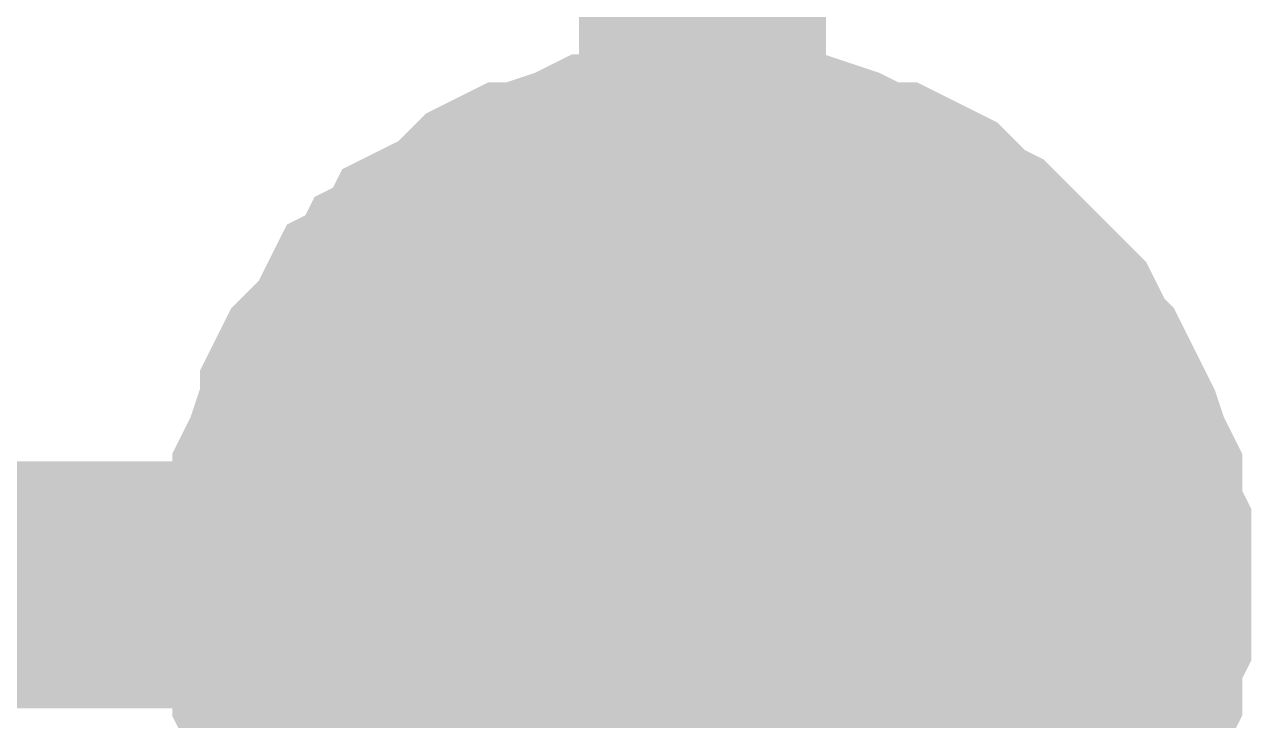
# Model space of a CAD drawing. Header units: inches. Extents: x 0 to 22.3, y 0 to 15.7.
# Drawn here: x 2.5677 to 2.6263, y 3.9937 to 4.0269 of the extents above; entities that cross this region are included whole.
import ezdxf

# ---------------------------------------------------------------- set-up
doc = ezdxf.new("R2010")
doc.units = ezdxf.units.IN
doc.header["$MEASUREMENT"] = 0
doc.layers.add('Sheet', color=255, linetype='Continuous')

msp = doc.modelspace()

# ---------------------------------------------------------------- linework, layer by layer
at = {"layer": 'Sheet'}
for points in [[(2.600075, 5.27002, 0.0118, 0.0118, 0), (2.600075, 4.000141, 0.0118, 0.0118, 0), (2.600075, 3.930304, 0.0118, 0.0118, 0)], [(2.580184, 4.000141, 0.0118, 0.0118, 0), (2.580184, 4.001025, 0.0118, 0.0118, 0), (2.580184, 4.002351, 0.0118, 0.0118, 0), (2.580626, 4.003235, 0.0118, 0.0118, 0), (2.580626, 4.004119, 0.0118, 0.0118, 0), (2.580626, 4.005003, 0.0118, 0.0118, 0), (2.581068, 4.005887, 0.0118, 0.0118, 0), (2.58151, 4.007213, 0.0118, 0.0118, 0), (2.581952, 4.008097, 0.0118, 0.0118, 0), (2.581952, 4.008981, 0.0118, 0.0118, 0), (2.582394, 4.009865, 0.0118, 0.0118, 0), (2.582836, 4.010307, 0.0118, 0.0118, 0), (2.58372, 4.011191, 0.0118, 0.0118, 0), (2.584162, 4.012075, 0.0118, 0.0118, 0), (2.584604, 4.012959, 0.0118, 0.0118, 0), (2.585488, 4.013401, 0.0118, 0.0118, 0), (2.58593, 4.014285, 0.0118, 0.0118, 0), (2.586814, 4.014727, 0.0118, 0.0118, 0), (2.587256, 4.015611, 0.0118, 0.0118, 0), (2.58814, 4.016053, 0.0118, 0.0118, 0), (2.589024, 4.016495, 0.0118, 0.0118, 0), (2.589908, 4.017379, 0.0118, 0.0118, 0), (2.59035, 4.017821, 0.0118, 0.0118, 0), (2.591235, 4.018263, 0.0118, 0.0118, 0), (2.592119, 4.018263, 0.0118, 0.0118, 0), (2.593003, 4.018705, 0.0118, 0.0118, 0), (2.594329, 4.019147, 0.0118, 0.0118, 0), (2.595213, 4.019589, 0.0118, 0.0118, 0), (2.596097, 4.019589, 0.0118, 0.0118, 0), (2.596981, 4.019589, 0.0118, 0.0118, 0), (2.597865, 4.020031, 0.0118, 0.0118, 0), (2.599191, 4.020031, 0.0118, 0.0118, 0), (2.600075, 4.020031, 0.0118, 0.0118, 0)], [(2.580184, 4.000141, 0.0118, 0.0118, 0), (2.580184, 4.001025, 0.0118, 0.0118, 0), (2.580184, 4.002351, 0.0118, 0.0118, 0), (2.580626, 4.003235, 0.0118, 0.0118, 0), (2.580626, 4.004119, 0.0118, 0.0118, 0), (2.580626, 4.005003, 0.0118, 0.0118, 0), (2.581068, 4.005887, 0.0118, 0.0118, 0), (2.58151, 4.007213, 0.0118, 0.0118, 0), (2.581952, 4.008097, 0.0118, 0.0118, 0), (2.581952, 4.008981, 0.0118, 0.0118, 0), (2.582394, 4.009865, 0.0118, 0.0118, 0), (2.582836, 4.010307, 0.0118, 0.0118, 0), (2.58372, 4.011191, 0.0118, 0.0118, 0), (2.584162, 4.012075, 0.0118, 0.0118, 0), (2.584604, 4.012959, 0.0118, 0.0118, 0), (2.585488, 4.013401, 0.0118, 0.0118, 0), (2.58593, 4.014285, 0.0118, 0.0118, 0), (2.586814, 4.014727, 0.0118, 0.0118, 0), (2.587256, 4.015611, 0.0118, 0.0118, 0), (2.58814, 4.016053, 0.0118, 0.0118, 0), (2.589024, 4.016495, 0.0118, 0.0118, 0), (2.589908, 4.017379, 0.0118, 0.0118, 0), (2.59035, 4.017821, 0.0118, 0.0118, 0), (2.591235, 4.018263, 0.0118, 0.0118, 0), (2.592119, 4.018263, 0.0118, 0.0118, 0), (2.593003, 4.018705, 0.0118, 0.0118, 0), (2.594329, 4.019147, 0.0118, 0.0118, 0), (2.595213, 4.019589, 0.0118, 0.0118, 0), (2.596097, 4.019589, 0.0118, 0.0118, 0), (2.596981, 4.019589, 0.0118, 0.0118, 0), (2.597865, 4.020031, 0.0118, 0.0118, 0), (2.599191, 4.020031, 0.0118, 0.0118, 0), (2.600075, 4.020031, 0.0118, 0.0118, 0)], [(2.580184, 4.000141, 0.0118, 0.0118, 0), (2.580184, 4.001025, 0.0118, 0.0118, 0), (2.580184, 4.002351, 0.0118, 0.0118, 0), (2.580626, 4.003235, 0.0118, 0.0118, 0), (2.580626, 4.004119, 0.0118, 0.0118, 0), (2.580626, 4.005003, 0.0118, 0.0118, 0), (2.581068, 4.005887, 0.0118, 0.0118, 0), (2.58151, 4.007213, 0.0118, 0.0118, 0), (2.581952, 4.008097, 0.0118, 0.0118, 0), (2.581952, 4.008981, 0.0118, 0.0118, 0), (2.582394, 4.009865, 0.0118, 0.0118, 0), (2.582836, 4.010307, 0.0118, 0.0118, 0), (2.58372, 4.011191, 0.0118, 0.0118, 0), (2.584162, 4.012075, 0.0118, 0.0118, 0), (2.584604, 4.012959, 0.0118, 0.0118, 0), (2.585488, 4.013401, 0.0118, 0.0118, 0), (2.58593, 4.014285, 0.0118, 0.0118, 0), (2.586814, 4.014727, 0.0118, 0.0118, 0), (2.587256, 4.015611, 0.0118, 0.0118, 0), (2.58814, 4.016053, 0.0118, 0.0118, 0), (2.589024, 4.016495, 0.0118, 0.0118, 0), (2.589908, 4.017379, 0.0118, 0.0118, 0), (2.59035, 4.017821, 0.0118, 0.0118, 0), (2.591235, 4.018263, 0.0118, 0.0118, 0), (2.592119, 4.018263, 0.0118, 0.0118, 0), (2.593003, 4.018705, 0.0118, 0.0118, 0), (2.594329, 4.019147, 0.0118, 0.0118, 0), (2.595213, 4.019589, 0.0118, 0.0118, 0), (2.596097, 4.019589, 0.0118, 0.0118, 0), (2.596981, 4.019589, 0.0118, 0.0118, 0), (2.597865, 4.020031, 0.0118, 0.0118, 0), (2.599191, 4.020031, 0.0118, 0.0118, 0), (2.600075, 4.020031, 0.0118, 0.0118, 0)], [(2.580184, 4.000141, 0.0118, 0.0118, 0), (2.580184, 4.001025, 0.0118, 0.0118, 0), (2.580184, 4.002351, 0.0118, 0.0118, 0), (2.580626, 4.003235, 0.0118, 0.0118, 0), (2.580626, 4.004119, 0.0118, 0.0118, 0), (2.580626, 4.005003, 0.0118, 0.0118, 0), (2.581068, 4.005887, 0.0118, 0.0118, 0), (2.58151, 4.007213, 0.0118, 0.0118, 0), (2.581952, 4.008097, 0.0118, 0.0118, 0), (2.581952, 4.008981, 0.0118, 0.0118, 0), (2.582394, 4.009865, 0.0118, 0.0118, 0), (2.582836, 4.010307, 0.0118, 0.0118, 0), (2.58372, 4.011191, 0.0118, 0.0118, 0), (2.584162, 4.012075, 0.0118, 0.0118, 0), (2.584604, 4.012959, 0.0118, 0.0118, 0), (2.585488, 4.013401, 0.0118, 0.0118, 0), (2.58593, 4.014285, 0.0118, 0.0118, 0), (2.586814, 4.014727, 0.0118, 0.0118, 0), (2.587256, 4.015611, 0.0118, 0.0118, 0), (2.58814, 4.016053, 0.0118, 0.0118, 0), (2.589024, 4.016495, 0.0118, 0.0118, 0), (2.589908, 4.017379, 0.0118, 0.0118, 0), (2.59035, 4.017821, 0.0118, 0.0118, 0), (2.591235, 4.018263, 0.0118, 0.0118, 0), (2.592119, 4.018263, 0.0118, 0.0118, 0), (2.593003, 4.018705, 0.0118, 0.0118, 0), (2.594329, 4.019147, 0.0118, 0.0118, 0), (2.595213, 4.019589, 0.0118, 0.0118, 0), (2.596097, 4.019589, 0.0118, 0.0118, 0), (2.596981, 4.019589, 0.0118, 0.0118, 0), (2.597865, 4.020031, 0.0118, 0.0118, 0), (2.599191, 4.020031, 0.0118, 0.0118, 0), (2.600075, 4.020031, 0.0118, 0.0118, 0)], [(2.600075, 4.020031, 0.0118, 0.0118, 0), (2.600075, 4.020031, 0.0118, 0.0118, 0)], [(2.600075, 4.020031, 0.0118, 0.0118, 0), (2.600959, 4.020031, 0.0118, 0.0118, 0), (2.602286, 4.020031, 0.0118, 0.0118, 0), (2.60317, 4.019589, 0.0118, 0.0118, 0), (2.604054, 4.019589, 0.0118, 0.0118, 0), (2.604938, 4.019589, 0.0118, 0.0118, 0), (2.606264, 4.019147, 0.0118, 0.0118, 0), (2.607148, 4.018705, 0.0118, 0.0118, 0), (2.608032, 4.018263, 0.0118, 0.0118, 0), (2.608916, 4.018263, 0.0118, 0.0118, 0), (2.6098, 4.017821, 0.0118, 0.0118, 0), (2.610684, 4.017379, 0.0118, 0.0118, 0), (2.611568, 4.016495, 0.0118, 0.0118, 0), (2.61201, 4.016053, 0.0118, 0.0118, 0), (2.612894, 4.015611, 0.0118, 0.0118, 0), (2.613779, 4.014727, 0.0118, 0.0118, 0), (2.614221, 4.014285, 0.0118, 0.0118, 0), (2.615105, 4.013401, 0.0118, 0.0118, 0), (2.615547, 4.012959, 0.0118, 0.0118, 0), (2.616431, 4.012075, 0.0118, 0.0118, 0), (2.616873, 4.011191, 0.0118, 0.0118, 0), (2.617315, 4.010307, 0.0118, 0.0118, 0), (2.617757, 4.009865, 0.0118, 0.0118, 0), (2.618199, 4.008981, 0.0118, 0.0118, 0), (2.618641, 4.008097, 0.0118, 0.0118, 0), (2.619083, 4.007213, 0.0118, 0.0118, 0), (2.619525, 4.005887, 0.0118, 0.0118, 0), (2.619967, 4.005003, 0.0118, 0.0118, 0), (2.619967, 4.004119, 0.0118, 0.0118, 0), (2.619967, 4.003235, 0.0118, 0.0118, 0), (2.620409, 4.002351, 0.0118, 0.0118, 0), (2.620409, 4.001025, 0.0118, 0.0118, 0), (2.620409, 4.000141, 0.0118, 0.0118, 0)], [(2.600075, 4.020031, 0.0118, 0.0118, 0), (2.600075, 4.020031, 0.0118, 0.0118, 0)], [(2.600075, 4.020031, 0.0118, 0.0118, 0), (2.600959, 4.020031, 0.0118, 0.0118, 0), (2.602286, 4.020031, 0.0118, 0.0118, 0), (2.60317, 4.019589, 0.0118, 0.0118, 0), (2.604054, 4.019589, 0.0118, 0.0118, 0), (2.604938, 4.019589, 0.0118, 0.0118, 0), (2.606264, 4.019147, 0.0118, 0.0118, 0), (2.607148, 4.018705, 0.0118, 0.0118, 0), (2.608032, 4.018263, 0.0118, 0.0118, 0), (2.608916, 4.018263, 0.0118, 0.0118, 0), (2.6098, 4.017821, 0.0118, 0.0118, 0), (2.610684, 4.017379, 0.0118, 0.0118, 0), (2.611568, 4.016495, 0.0118, 0.0118, 0), (2.61201, 4.016053, 0.0118, 0.0118, 0), (2.612894, 4.015611, 0.0118, 0.0118, 0), (2.613779, 4.014727, 0.0118, 0.0118, 0), (2.614221, 4.014285, 0.0118, 0.0118, 0), (2.615105, 4.013401, 0.0118, 0.0118, 0), (2.615547, 4.012959, 0.0118, 0.0118, 0), (2.616431, 4.012075, 0.0118, 0.0118, 0), (2.616873, 4.011191, 0.0118, 0.0118, 0), (2.617315, 4.010307, 0.0118, 0.0118, 0), (2.617757, 4.009865, 0.0118, 0.0118, 0), (2.618199, 4.008981, 0.0118, 0.0118, 0), (2.618641, 4.008097, 0.0118, 0.0118, 0), (2.619083, 4.007213, 0.0118, 0.0118, 0), (2.619525, 4.005887, 0.0118, 0.0118, 0), (2.619967, 4.005003, 0.0118, 0.0118, 0), (2.619967, 4.004119, 0.0118, 0.0118, 0), (2.619967, 4.003235, 0.0118, 0.0118, 0), (2.620409, 4.002351, 0.0118, 0.0118, 0), (2.620409, 4.001025, 0.0118, 0.0118, 0), (2.620409, 4.000141, 0.0118, 0.0118, 0)], [(2.600075, 4.020031, 0.0118, 0.0118, 0), (2.600075, 4.020031, 0.0118, 0.0118, 0)], [(2.600075, 4.020031, 0.0118, 0.0118, 0), (2.600959, 4.020031, 0.0118, 0.0118, 0), (2.602286, 4.020031, 0.0118, 0.0118, 0), (2.60317, 4.019589, 0.0118, 0.0118, 0), (2.604054, 4.019589, 0.0118, 0.0118, 0), (2.604938, 4.019589, 0.0118, 0.0118, 0), (2.606264, 4.019147, 0.0118, 0.0118, 0), (2.607148, 4.018705, 0.0118, 0.0118, 0), (2.608032, 4.018263, 0.0118, 0.0118, 0), (2.608916, 4.018263, 0.0118, 0.0118, 0), (2.6098, 4.017821, 0.0118, 0.0118, 0), (2.610684, 4.017379, 0.0118, 0.0118, 0), (2.611568, 4.016495, 0.0118, 0.0118, 0), (2.61201, 4.016053, 0.0118, 0.0118, 0), (2.612894, 4.015611, 0.0118, 0.0118, 0), (2.613779, 4.014727, 0.0118, 0.0118, 0), (2.614221, 4.014285, 0.0118, 0.0118, 0), (2.615105, 4.013401, 0.0118, 0.0118, 0), (2.615547, 4.012959, 0.0118, 0.0118, 0), (2.616431, 4.012075, 0.0118, 0.0118, 0), (2.616873, 4.011191, 0.0118, 0.0118, 0), (2.617315, 4.010307, 0.0118, 0.0118, 0), (2.617757, 4.009865, 0.0118, 0.0118, 0), (2.618199, 4.008981, 0.0118, 0.0118, 0), (2.618641, 4.008097, 0.0118, 0.0118, 0), (2.619083, 4.007213, 0.0118, 0.0118, 0), (2.619525, 4.005887, 0.0118, 0.0118, 0), (2.619967, 4.005003, 0.0118, 0.0118, 0), (2.619967, 4.004119, 0.0118, 0.0118, 0), (2.619967, 4.003235, 0.0118, 0.0118, 0), (2.620409, 4.002351, 0.0118, 0.0118, 0), (2.620409, 4.001025, 0.0118, 0.0118, 0), (2.620409, 4.000141, 0.0118, 0.0118, 0)], [(2.600075, 4.020031, 0.0118, 0.0118, 0), (2.600075, 4.020031, 0.0118, 0.0118, 0)], [(2.600075, 4.020031, 0.0118, 0.0118, 0), (2.600959, 4.020031, 0.0118, 0.0118, 0), (2.602286, 4.020031, 0.0118, 0.0118, 0), (2.60317, 4.019589, 0.0118, 0.0118, 0), (2.604054, 4.019589, 0.0118, 0.0118, 0), (2.604938, 4.019589, 0.0118, 0.0118, 0), (2.606264, 4.019147, 0.0118, 0.0118, 0), (2.607148, 4.018705, 0.0118, 0.0118, 0), (2.608032, 4.018263, 0.0118, 0.0118, 0), (2.608916, 4.018263, 0.0118, 0.0118, 0), (2.6098, 4.017821, 0.0118, 0.0118, 0), (2.610684, 4.017379, 0.0118, 0.0118, 0), (2.611568, 4.016495, 0.0118, 0.0118, 0), (2.61201, 4.016053, 0.0118, 0.0118, 0), (2.612894, 4.015611, 0.0118, 0.0118, 0), (2.613779, 4.014727, 0.0118, 0.0118, 0), (2.614221, 4.014285, 0.0118, 0.0118, 0), (2.615105, 4.013401, 0.0118, 0.0118, 0), (2.615547, 4.012959, 0.0118, 0.0118, 0), (2.616431, 4.012075, 0.0118, 0.0118, 0), (2.616873, 4.011191, 0.0118, 0.0118, 0), (2.617315, 4.010307, 0.0118, 0.0118, 0), (2.617757, 4.009865, 0.0118, 0.0118, 0), (2.618199, 4.008981, 0.0118, 0.0118, 0), (2.618641, 4.008097, 0.0118, 0.0118, 0), (2.619083, 4.007213, 0.0118, 0.0118, 0), (2.619525, 4.005887, 0.0118, 0.0118, 0), (2.619967, 4.005003, 0.0118, 0.0118, 0), (2.619967, 4.004119, 0.0118, 0.0118, 0), (2.619967, 4.003235, 0.0118, 0.0118, 0), (2.620409, 4.002351, 0.0118, 0.0118, 0), (2.620409, 4.001025, 0.0118, 0.0118, 0), (2.620409, 4.000141, 0.0118, 0.0118, 0)], [(2.580184, 4.000141, 0.0039, 0.0039, 0), (2.580184, 4.001025, 0.0039, 0.0039, 0), (2.580184, 4.002351, 0.0039, 0.0039, 0), (2.580626, 4.003235, 0.0039, 0.0039, 0), (2.580626, 4.004119, 0.0039, 0.0039, 0), (2.580626, 4.005003, 0.0039, 0.0039, 0), (2.581068, 4.005887, 0.0039, 0.0039, 0), (2.58151, 4.007213, 0.0039, 0.0039, 0), (2.581952, 4.008097, 0.0039, 0.0039, 0), (2.581952, 4.008981, 0.0039, 0.0039, 0), (2.582394, 4.009865, 0.0039, 0.0039, 0), (2.582836, 4.010307, 0.0039, 0.0039, 0), (2.58372, 4.011191, 0.0039, 0.0039, 0), (2.584162, 4.012075, 0.0039, 0.0039, 0), (2.584604, 4.012959, 0.0039, 0.0039, 0), (2.585488, 4.013401, 0.0039, 0.0039, 0), (2.58593, 4.014285, 0.0039, 0.0039, 0), (2.586814, 4.014727, 0.0039, 0.0039, 0), (2.587256, 4.015611, 0.0039, 0.0039, 0), (2.58814, 4.016053, 0.0039, 0.0039, 0), (2.589024, 4.016495, 0.0039, 0.0039, 0), (2.589908, 4.017379, 0.0039, 0.0039, 0), (2.59035, 4.017821, 0.0039, 0.0039, 0), (2.591235, 4.018263, 0.0039, 0.0039, 0), (2.592119, 4.018263, 0.0039, 0.0039, 0), (2.593003, 4.018705, 0.0039, 0.0039, 0), (2.594329, 4.019147, 0.0039, 0.0039, 0), (2.595213, 4.019589, 0.0039, 0.0039, 0), (2.596097, 4.019589, 0.0039, 0.0039, 0), (2.596981, 4.019589, 0.0039, 0.0039, 0), (2.597865, 4.020031, 0.0039, 0.0039, 0), (2.599191, 4.020031, 0.0039, 0.0039, 0), (2.600075, 4.020031, 0.0039, 0.0039, 0)], [(2.580184, 4.000141, 0.0039, 0.0039, 0), (2.580184, 4.001025, 0.0039, 0.0039, 0), (2.580184, 4.002351, 0.0039, 0.0039, 0), (2.580626, 4.003235, 0.0039, 0.0039, 0), (2.580626, 4.004119, 0.0039, 0.0039, 0), (2.580626, 4.005003, 0.0039, 0.0039, 0), (2.581068, 4.005887, 0.0039, 0.0039, 0), (2.58151, 4.007213, 0.0039, 0.0039, 0), (2.581952, 4.008097, 0.0039, 0.0039, 0), (2.581952, 4.008981, 0.0039, 0.0039, 0), (2.582394, 4.009865, 0.0039, 0.0039, 0), (2.582836, 4.010307, 0.0039, 0.0039, 0), (2.58372, 4.011191, 0.0039, 0.0039, 0), (2.584162, 4.012075, 0.0039, 0.0039, 0), (2.584604, 4.012959, 0.0039, 0.0039, 0), (2.585488, 4.013401, 0.0039, 0.0039, 0), (2.58593, 4.014285, 0.0039, 0.0039, 0), (2.586814, 4.014727, 0.0039, 0.0039, 0), (2.587256, 4.015611, 0.0039, 0.0039, 0), (2.58814, 4.016053, 0.0039, 0.0039, 0), (2.589024, 4.016495, 0.0039, 0.0039, 0), (2.589908, 4.017379, 0.0039, 0.0039, 0), (2.59035, 4.017821, 0.0039, 0.0039, 0), (2.591235, 4.018263, 0.0039, 0.0039, 0), (2.592119, 4.018263, 0.0039, 0.0039, 0), (2.593003, 4.018705, 0.0039, 0.0039, 0), (2.594329, 4.019147, 0.0039, 0.0039, 0), (2.595213, 4.019589, 0.0039, 0.0039, 0), (2.596097, 4.019589, 0.0039, 0.0039, 0), (2.596981, 4.019589, 0.0039, 0.0039, 0), (2.597865, 4.020031, 0.0039, 0.0039, 0), (2.599191, 4.020031, 0.0039, 0.0039, 0), (2.600075, 4.020031, 0.0039, 0.0039, 0)], [(2.580184, 4.000141, 0.0039, 0.0039, 0), (2.580184, 4.001025, 0.0039, 0.0039, 0), (2.580184, 4.002351, 0.0039, 0.0039, 0), (2.580626, 4.003235, 0.0039, 0.0039, 0), (2.580626, 4.004119, 0.0039, 0.0039, 0), (2.580626, 4.005003, 0.0039, 0.0039, 0), (2.581068, 4.005887, 0.0039, 0.0039, 0), (2.58151, 4.007213, 0.0039, 0.0039, 0), (2.581952, 4.008097, 0.0039, 0.0039, 0), (2.581952, 4.008981, 0.0039, 0.0039, 0), (2.582394, 4.009865, 0.0039, 0.0039, 0), (2.582836, 4.010307, 0.0039, 0.0039, 0), (2.58372, 4.011191, 0.0039, 0.0039, 0), (2.584162, 4.012075, 0.0039, 0.0039, 0), (2.584604, 4.012959, 0.0039, 0.0039, 0), (2.585488, 4.013401, 0.0039, 0.0039, 0), (2.58593, 4.014285, 0.0039, 0.0039, 0), (2.586814, 4.014727, 0.0039, 0.0039, 0), (2.587256, 4.015611, 0.0039, 0.0039, 0), (2.58814, 4.016053, 0.0039, 0.0039, 0), (2.589024, 4.016495, 0.0039, 0.0039, 0), (2.589908, 4.017379, 0.0039, 0.0039, 0), (2.59035, 4.017821, 0.0039, 0.0039, 0), (2.591235, 4.018263, 0.0039, 0.0039, 0), (2.592119, 4.018263, 0.0039, 0.0039, 0), (2.593003, 4.018705, 0.0039, 0.0039, 0), (2.594329, 4.019147, 0.0039, 0.0039, 0), (2.595213, 4.019589, 0.0039, 0.0039, 0), (2.596097, 4.019589, 0.0039, 0.0039, 0), (2.596981, 4.019589, 0.0039, 0.0039, 0), (2.597865, 4.020031, 0.0039, 0.0039, 0), (2.599191, 4.020031, 0.0039, 0.0039, 0), (2.600075, 4.020031, 0.0039, 0.0039, 0)], [(2.580184, 4.000141, 0.0039, 0.0039, 0), (2.580184, 4.001025, 0.0039, 0.0039, 0), (2.580184, 4.002351, 0.0039, 0.0039, 0), (2.580626, 4.003235, 0.0039, 0.0039, 0), (2.580626, 4.004119, 0.0039, 0.0039, 0), (2.580626, 4.005003, 0.0039, 0.0039, 0), (2.581068, 4.005887, 0.0039, 0.0039, 0), (2.58151, 4.007213, 0.0039, 0.0039, 0), (2.581952, 4.008097, 0.0039, 0.0039, 0), (2.581952, 4.008981, 0.0039, 0.0039, 0), (2.582394, 4.009865, 0.0039, 0.0039, 0), (2.582836, 4.010307, 0.0039, 0.0039, 0), (2.58372, 4.011191, 0.0039, 0.0039, 0), (2.584162, 4.012075, 0.0039, 0.0039, 0), (2.584604, 4.012959, 0.0039, 0.0039, 0), (2.585488, 4.013401, 0.0039, 0.0039, 0), (2.58593, 4.014285, 0.0039, 0.0039, 0), (2.586814, 4.014727, 0.0039, 0.0039, 0), (2.587256, 4.015611, 0.0039, 0.0039, 0), (2.58814, 4.016053, 0.0039, 0.0039, 0), (2.589024, 4.016495, 0.0039, 0.0039, 0), (2.589908, 4.017379, 0.0039, 0.0039, 0), (2.59035, 4.017821, 0.0039, 0.0039, 0), (2.591235, 4.018263, 0.0039, 0.0039, 0), (2.592119, 4.018263, 0.0039, 0.0039, 0), (2.593003, 4.018705, 0.0039, 0.0039, 0), (2.594329, 4.019147, 0.0039, 0.0039, 0), (2.595213, 4.019589, 0.0039, 0.0039, 0), (2.596097, 4.019589, 0.0039, 0.0039, 0), (2.596981, 4.019589, 0.0039, 0.0039, 0), (2.597865, 4.020031, 0.0039, 0.0039, 0), (2.599191, 4.020031, 0.0039, 0.0039, 0), (2.600075, 4.020031, 0.0039, 0.0039, 0)], [(2.600075, 4.020031, 0.0039, 0.0039, 0), (2.600075, 4.020031, 0.0039, 0.0039, 0)], [(2.600075, 4.020031, 0.0039, 0.0039, 0), (2.600959, 4.020031, 0.0039, 0.0039, 0), (2.602286, 4.020031, 0.0039, 0.0039, 0), (2.60317, 4.019589, 0.0039, 0.0039, 0), (2.604054, 4.019589, 0.0039, 0.0039, 0), (2.604938, 4.019589, 0.0039, 0.0039, 0), (2.606264, 4.019147, 0.0039, 0.0039, 0), (2.607148, 4.018705, 0.0039, 0.0039, 0), (2.608032, 4.018263, 0.0039, 0.0039, 0), (2.608916, 4.018263, 0.0039, 0.0039, 0), (2.6098, 4.017821, 0.0039, 0.0039, 0), (2.610684, 4.017379, 0.0039, 0.0039, 0), (2.611568, 4.016495, 0.0039, 0.0039, 0), (2.61201, 4.016053, 0.0039, 0.0039, 0), (2.612894, 4.015611, 0.0039, 0.0039, 0), (2.613779, 4.014727, 0.0039, 0.0039, 0), (2.614221, 4.014285, 0.0039, 0.0039, 0), (2.615105, 4.013401, 0.0039, 0.0039, 0), (2.615547, 4.012959, 0.0039, 0.0039, 0), (2.616431, 4.012075, 0.0039, 0.0039, 0), (2.616873, 4.011191, 0.0039, 0.0039, 0), (2.617315, 4.010307, 0.0039, 0.0039, 0), (2.617757, 4.009865, 0.0039, 0.0039, 0), (2.618199, 4.008981, 0.0039, 0.0039, 0), (2.618641, 4.008097, 0.0039, 0.0039, 0), (2.619083, 4.007213, 0.0039, 0.0039, 0), (2.619525, 4.005887, 0.0039, 0.0039, 0), (2.619967, 4.005003, 0.0039, 0.0039, 0), (2.619967, 4.004119, 0.0039, 0.0039, 0), (2.619967, 4.003235, 0.0039, 0.0039, 0), (2.620409, 4.002351, 0.0039, 0.0039, 0), (2.620409, 4.001025, 0.0039, 0.0039, 0), (2.620409, 4.000141, 0.0039, 0.0039, 0)], [(2.600075, 4.020031, 0.0039, 0.0039, 0), (2.600075, 4.020031, 0.0039, 0.0039, 0)], [(2.600075, 4.020031, 0.0039, 0.0039, 0), (2.600959, 4.020031, 0.0039, 0.0039, 0), (2.602286, 4.020031, 0.0039, 0.0039, 0), (2.60317, 4.019589, 0.0039, 0.0039, 0), (2.604054, 4.019589, 0.0039, 0.0039, 0), (2.604938, 4.019589, 0.0039, 0.0039, 0), (2.606264, 4.019147, 0.0039, 0.0039, 0), (2.607148, 4.018705, 0.0039, 0.0039, 0), (2.608032, 4.018263, 0.0039, 0.0039, 0), (2.608916, 4.018263, 0.0039, 0.0039, 0), (2.6098, 4.017821, 0.0039, 0.0039, 0), (2.610684, 4.017379, 0.0039, 0.0039, 0), (2.611568, 4.016495, 0.0039, 0.0039, 0), (2.61201, 4.016053, 0.0039, 0.0039, 0), (2.612894, 4.015611, 0.0039, 0.0039, 0), (2.613779, 4.014727, 0.0039, 0.0039, 0), (2.614221, 4.014285, 0.0039, 0.0039, 0), (2.615105, 4.013401, 0.0039, 0.0039, 0), (2.615547, 4.012959, 0.0039, 0.0039, 0), (2.616431, 4.012075, 0.0039, 0.0039, 0), (2.616873, 4.011191, 0.0039, 0.0039, 0), (2.617315, 4.010307, 0.0039, 0.0039, 0), (2.617757, 4.009865, 0.0039, 0.0039, 0), (2.618199, 4.008981, 0.0039, 0.0039, 0), (2.618641, 4.008097, 0.0039, 0.0039, 0), (2.619083, 4.007213, 0.0039, 0.0039, 0), (2.619525, 4.005887, 0.0039, 0.0039, 0), (2.619967, 4.005003, 0.0039, 0.0039, 0), (2.619967, 4.004119, 0.0039, 0.0039, 0), (2.619967, 4.003235, 0.0039, 0.0039, 0), (2.620409, 4.002351, 0.0039, 0.0039, 0), (2.620409, 4.001025, 0.0039, 0.0039, 0), (2.620409, 4.000141, 0.0039, 0.0039, 0)], [(2.600075, 4.020031, 0.0039, 0.0039, 0), (2.600075, 4.020031, 0.0039, 0.0039, 0)], [(2.600075, 4.020031, 0.0039, 0.0039, 0), (2.600959, 4.020031, 0.0039, 0.0039, 0), (2.602286, 4.020031, 0.0039, 0.0039, 0), (2.60317, 4.019589, 0.0039, 0.0039, 0), (2.604054, 4.019589, 0.0039, 0.0039, 0), (2.604938, 4.019589, 0.0039, 0.0039, 0), (2.606264, 4.019147, 0.0039, 0.0039, 0), (2.607148, 4.018705, 0.0039, 0.0039, 0), (2.608032, 4.018263, 0.0039, 0.0039, 0), (2.608916, 4.018263, 0.0039, 0.0039, 0), (2.6098, 4.017821, 0.0039, 0.0039, 0), (2.610684, 4.017379, 0.0039, 0.0039, 0), (2.611568, 4.016495, 0.0039, 0.0039, 0), (2.61201, 4.016053, 0.0039, 0.0039, 0), (2.612894, 4.015611, 0.0039, 0.0039, 0), (2.613779, 4.014727, 0.0039, 0.0039, 0), (2.614221, 4.014285, 0.0039, 0.0039, 0), (2.615105, 4.013401, 0.0039, 0.0039, 0), (2.615547, 4.012959, 0.0039, 0.0039, 0), (2.616431, 4.012075, 0.0039, 0.0039, 0), (2.616873, 4.011191, 0.0039, 0.0039, 0), (2.617315, 4.010307, 0.0039, 0.0039, 0), (2.617757, 4.009865, 0.0039, 0.0039, 0), (2.618199, 4.008981, 0.0039, 0.0039, 0), (2.618641, 4.008097, 0.0039, 0.0039, 0), (2.619083, 4.007213, 0.0039, 0.0039, 0), (2.619525, 4.005887, 0.0039, 0.0039, 0), (2.619967, 4.005003, 0.0039, 0.0039, 0), (2.619967, 4.004119, 0.0039, 0.0039, 0), (2.619967, 4.003235, 0.0039, 0.0039, 0), (2.620409, 4.002351, 0.0039, 0.0039, 0), (2.620409, 4.001025, 0.0039, 0.0039, 0), (2.620409, 4.000141, 0.0039, 0.0039, 0)], [(2.600075, 4.020031, 0.0039, 0.0039, 0), (2.600075, 4.020031, 0.0039, 0.0039, 0)], [(2.600075, 4.020031, 0.0039, 0.0039, 0), (2.600959, 4.020031, 0.0039, 0.0039, 0), (2.602286, 4.020031, 0.0039, 0.0039, 0), (2.60317, 4.019589, 0.0039, 0.0039, 0), (2.604054, 4.019589, 0.0039, 0.0039, 0), (2.604938, 4.019589, 0.0039, 0.0039, 0), (2.606264, 4.019147, 0.0039, 0.0039, 0), (2.607148, 4.018705, 0.0039, 0.0039, 0), (2.608032, 4.018263, 0.0039, 0.0039, 0), (2.608916, 4.018263, 0.0039, 0.0039, 0), (2.6098, 4.017821, 0.0039, 0.0039, 0), (2.610684, 4.017379, 0.0039, 0.0039, 0), (2.611568, 4.016495, 0.0039, 0.0039, 0), (2.61201, 4.016053, 0.0039, 0.0039, 0), (2.612894, 4.015611, 0.0039, 0.0039, 0), (2.613779, 4.014727, 0.0039, 0.0039, 0), (2.614221, 4.014285, 0.0039, 0.0039, 0), (2.615105, 4.013401, 0.0039, 0.0039, 0), (2.615547, 4.012959, 0.0039, 0.0039, 0), (2.616431, 4.012075, 0.0039, 0.0039, 0), (2.616873, 4.011191, 0.0039, 0.0039, 0), (2.617315, 4.010307, 0.0039, 0.0039, 0), (2.617757, 4.009865, 0.0039, 0.0039, 0), (2.618199, 4.008981, 0.0039, 0.0039, 0), (2.618641, 4.008097, 0.0039, 0.0039, 0), (2.619083, 4.007213, 0.0039, 0.0039, 0), (2.619525, 4.005887, 0.0039, 0.0039, 0), (2.619967, 4.005003, 0.0039, 0.0039, 0), (2.619967, 4.004119, 0.0039, 0.0039, 0), (2.619967, 4.003235, 0.0039, 0.0039, 0), (2.620409, 4.002351, 0.0039, 0.0039, 0), (2.620409, 4.001025, 0.0039, 0.0039, 0), (2.620409, 4.000141, 0.0039, 0.0039, 0)], [(2.400274, 4.000141, 0.0118, 0.0118, 0), (2.600075, 4.000141, 0.0118, 0.0118, 0)], [(2.584604, 3.987323, 0.0118, 0.0118, 0), (2.584162, 3.988207, 0.0118, 0.0118, 0), (2.58372, 3.989091, 0.0118, 0.0118, 0), (2.582836, 3.989975, 0.0118, 0.0118, 0), (2.582394, 3.990417, 0.0118, 0.0118, 0), (2.581952, 3.991301, 0.0118, 0.0118, 0), (2.581952, 3.992185, 0.0118, 0.0118, 0), (2.58151, 3.993069, 0.0118, 0.0118, 0), (2.581068, 3.994395, 0.0118, 0.0118, 0), (2.580626, 3.995279, 0.0118, 0.0118, 0), (2.580626, 3.996163, 0.0118, 0.0118, 0), (2.580626, 3.997047, 0.0118, 0.0118, 0), (2.580184, 3.997931, 0.0118, 0.0118, 0), (2.580184, 3.999257, 0.0118, 0.0118, 0), (2.580184, 4.000141, 0.0118, 0.0118, 0)], [(2.580184, 4.000141, 0.0118, 0.0118, 0), (2.580184, 4.000141, 0.0118, 0.0118, 0)], [(2.584604, 3.987323, 0.0118, 0.0118, 0), (2.584162, 3.988207, 0.0118, 0.0118, 0), (2.58372, 3.989091, 0.0118, 0.0118, 0), (2.582836, 3.989975, 0.0118, 0.0118, 0), (2.582394, 3.990417, 0.0118, 0.0118, 0), (2.581952, 3.991301, 0.0118, 0.0118, 0), (2.581952, 3.992185, 0.0118, 0.0118, 0), (2.58151, 3.993069, 0.0118, 0.0118, 0), (2.581068, 3.994395, 0.0118, 0.0118, 0), (2.580626, 3.995279, 0.0118, 0.0118, 0), (2.580626, 3.996163, 0.0118, 0.0118, 0), (2.580626, 3.997047, 0.0118, 0.0118, 0), (2.580184, 3.997931, 0.0118, 0.0118, 0), (2.580184, 3.999257, 0.0118, 0.0118, 0), (2.580184, 4.000141, 0.0118, 0.0118, 0)], [(2.580184, 4.000141, 0.0118, 0.0118, 0), (2.580184, 4.000141, 0.0118, 0.0118, 0)], [(2.584604, 3.987323, 0.0118, 0.0118, 0), (2.584162, 3.988207, 0.0118, 0.0118, 0), (2.58372, 3.989091, 0.0118, 0.0118, 0), (2.582836, 3.989975, 0.0118, 0.0118, 0), (2.582394, 3.990417, 0.0118, 0.0118, 0), (2.581952, 3.991301, 0.0118, 0.0118, 0), (2.581952, 3.992185, 0.0118, 0.0118, 0), (2.58151, 3.993069, 0.0118, 0.0118, 0), (2.581068, 3.994395, 0.0118, 0.0118, 0), (2.580626, 3.995279, 0.0118, 0.0118, 0), (2.580626, 3.996163, 0.0118, 0.0118, 0), (2.580626, 3.997047, 0.0118, 0.0118, 0), (2.580184, 3.997931, 0.0118, 0.0118, 0), (2.580184, 3.999257, 0.0118, 0.0118, 0), (2.580184, 4.000141, 0.0118, 0.0118, 0)], [(2.580184, 4.000141, 0.0118, 0.0118, 0), (2.580184, 4.000141, 0.0118, 0.0118, 0)], [(2.584604, 3.987323, 0.0118, 0.0118, 0), (2.584162, 3.988207, 0.0118, 0.0118, 0), (2.58372, 3.989091, 0.0118, 0.0118, 0), (2.582836, 3.989975, 0.0118, 0.0118, 0), (2.582394, 3.990417, 0.0118, 0.0118, 0), (2.581952, 3.991301, 0.0118, 0.0118, 0), (2.581952, 3.992185, 0.0118, 0.0118, 0), (2.58151, 3.993069, 0.0118, 0.0118, 0), (2.581068, 3.994395, 0.0118, 0.0118, 0), (2.580626, 3.995279, 0.0118, 0.0118, 0), (2.580626, 3.996163, 0.0118, 0.0118, 0), (2.580626, 3.997047, 0.0118, 0.0118, 0), (2.580184, 3.997931, 0.0118, 0.0118, 0), (2.580184, 3.999257, 0.0118, 0.0118, 0), (2.580184, 4.000141, 0.0118, 0.0118, 0)], [(2.580184, 4.000141, 0.0118, 0.0118, 0), (2.580184, 4.000141, 0.0118, 0.0118, 0)], [(2.620409, 4.000141, 0.0118, 0.0118, 0), (2.620409, 3.999257, 0.0118, 0.0118, 0), (2.620409, 3.997931, 0.0118, 0.0118, 0), (2.619967, 3.997047, 0.0118, 0.0118, 0), (2.619967, 3.996163, 0.0118, 0.0118, 0), (2.619967, 3.995279, 0.0118, 0.0118, 0), (2.619525, 3.994395, 0.0118, 0.0118, 0), (2.619083, 3.993069, 0.0118, 0.0118, 0), (2.618641, 3.992185, 0.0118, 0.0118, 0), (2.618199, 3.991301, 0.0118, 0.0118, 0), (2.617757, 3.990417, 0.0118, 0.0118, 0), (2.617315, 3.989975, 0.0118, 0.0118, 0), (2.616873, 3.989091, 0.0118, 0.0118, 0), (2.616431, 3.988207, 0.0118, 0.0118, 0), (2.615547, 3.987323, 0.0118, 0.0118, 0)], [(2.620409, 4.000141, 0.0118, 0.0118, 0), (2.620409, 3.999257, 0.0118, 0.0118, 0), (2.620409, 3.997931, 0.0118, 0.0118, 0), (2.619967, 3.997047, 0.0118, 0.0118, 0), (2.619967, 3.996163, 0.0118, 0.0118, 0), (2.619967, 3.995279, 0.0118, 0.0118, 0), (2.619525, 3.994395, 0.0118, 0.0118, 0), (2.619083, 3.993069, 0.0118, 0.0118, 0), (2.618641, 3.992185, 0.0118, 0.0118, 0), (2.618199, 3.991301, 0.0118, 0.0118, 0), (2.617757, 3.990417, 0.0118, 0.0118, 0), (2.617315, 3.989975, 0.0118, 0.0118, 0), (2.616873, 3.989091, 0.0118, 0.0118, 0), (2.616431, 3.988207, 0.0118, 0.0118, 0), (2.615547, 3.987323, 0.0118, 0.0118, 0)], [(2.620409, 4.000141, 0.0118, 0.0118, 0), (2.620409, 3.999257, 0.0118, 0.0118, 0), (2.620409, 3.997931, 0.0118, 0.0118, 0), (2.619967, 3.997047, 0.0118, 0.0118, 0), (2.619967, 3.996163, 0.0118, 0.0118, 0), (2.619967, 3.995279, 0.0118, 0.0118, 0), (2.619525, 3.994395, 0.0118, 0.0118, 0), (2.619083, 3.993069, 0.0118, 0.0118, 0), (2.618641, 3.992185, 0.0118, 0.0118, 0), (2.618199, 3.991301, 0.0118, 0.0118, 0), (2.617757, 3.990417, 0.0118, 0.0118, 0), (2.617315, 3.989975, 0.0118, 0.0118, 0), (2.616873, 3.989091, 0.0118, 0.0118, 0), (2.616431, 3.988207, 0.0118, 0.0118, 0), (2.615547, 3.987323, 0.0118, 0.0118, 0)], [(2.620409, 4.000141, 0.0118, 0.0118, 0), (2.620409, 3.999257, 0.0118, 0.0118, 0), (2.620409, 3.997931, 0.0118, 0.0118, 0), (2.619967, 3.997047, 0.0118, 0.0118, 0), (2.619967, 3.996163, 0.0118, 0.0118, 0), (2.619967, 3.995279, 0.0118, 0.0118, 0), (2.619525, 3.994395, 0.0118, 0.0118, 0), (2.619083, 3.993069, 0.0118, 0.0118, 0), (2.618641, 3.992185, 0.0118, 0.0118, 0), (2.618199, 3.991301, 0.0118, 0.0118, 0), (2.617757, 3.990417, 0.0118, 0.0118, 0), (2.617315, 3.989975, 0.0118, 0.0118, 0), (2.616873, 3.989091, 0.0118, 0.0118, 0), (2.616431, 3.988207, 0.0118, 0.0118, 0), (2.615547, 3.987323, 0.0118, 0.0118, 0)], [(2.620409, 4.000141, 0.0118, 0.0118, 0), (2.620409, 4.000141, 0.0118, 0.0118, 0), (2.620409, 4.000141, 0.0118, 0.0118, 0), (2.620409, 4.000141, 0.0118, 0.0118, 0), (2.620409, 4.000141, 0.0118, 0.0118, 0), (2.620409, 4.000141, 0.0118, 0.0118, 0), (2.620409, 4.000141, 0.0118, 0.0118, 0), (2.620409, 4.000141, 0.0118, 0.0118, 0), (2.620409, 4.000141, 0.0118, 0.0118, 0), (2.620409, 4.000141, 0.0118, 0.0118, 0), (2.620409, 4.000141, 0.0118, 0.0118, 0), (2.620409, 4.000141, 0.0118, 0.0118, 0), (2.620409, 4.000141, 0.0118, 0.0118, 0), (2.620409, 4.000141, 0.0118, 0.0118, 0), (2.620409, 4.000141, 0.0118, 0.0118, 0), (2.620409, 4.000141, 0.0118, 0.0118, 0), (2.620409, 4.000141, 0.0118, 0.0118, 0), (2.620409, 4.000141, 0.0118, 0.0118, 0), (2.620409, 4.000141, 0.0118, 0.0118, 0), (2.620409, 4.000141, 0.0118, 0.0118, 0), (2.620409, 4.000141, 0.0118, 0.0118, 0), (2.620409, 4.000141, 0.0118, 0.0118, 0), (2.620409, 4.000141, 0.0118, 0.0118, 0), (2.620409, 4.000141, 0.0118, 0.0118, 0), (2.620409, 4.000141, 0.0118, 0.0118, 0), (2.620409, 4.000141, 0.0118, 0.0118, 0), (2.620409, 4.000141, 0.0118, 0.0118, 0), (2.620409, 4.000141, 0.0118, 0.0118, 0), (2.620409, 4.000141, 0.0118, 0.0118, 0), (2.620409, 4.000141, 0.0118, 0.0118, 0), (2.620409, 4.000141, 0.0118, 0.0118, 0), (2.620409, 4.000141, 0.0118, 0.0118, 0), (2.620409, 4.000141, 0.0118, 0.0118, 0)], [(2.620409, 4.000141, 0.0118, 0.0118, 0), (2.620409, 4.000141, 0.0118, 0.0118, 0)], [(2.620409, 4.000141, 0.0118, 0.0118, 0), (2.620409, 4.000141, 0.0118, 0.0118, 0), (2.620409, 4.000141, 0.0118, 0.0118, 0), (2.620409, 4.000141, 0.0118, 0.0118, 0), (2.620409, 4.000141, 0.0118, 0.0118, 0), (2.620409, 4.000141, 0.0118, 0.0118, 0), (2.620409, 4.000141, 0.0118, 0.0118, 0), (2.620409, 4.000141, 0.0118, 0.0118, 0), (2.620409, 4.000141, 0.0118, 0.0118, 0), (2.620409, 4.000141, 0.0118, 0.0118, 0), (2.620409, 4.000141, 0.0118, 0.0118, 0), (2.620409, 4.000141, 0.0118, 0.0118, 0), (2.620409, 4.000141, 0.0118, 0.0118, 0), (2.620409, 4.000141, 0.0118, 0.0118, 0), (2.620409, 4.000141, 0.0118, 0.0118, 0), (2.620409, 4.000141, 0.0118, 0.0118, 0), (2.620409, 4.000141, 0.0118, 0.0118, 0), (2.620409, 4.000141, 0.0118, 0.0118, 0), (2.620409, 4.000141, 0.0118, 0.0118, 0), (2.620409, 4.000141, 0.0118, 0.0118, 0), (2.620409, 4.000141, 0.0118, 0.0118, 0), (2.620409, 4.000141, 0.0118, 0.0118, 0), (2.620409, 4.000141, 0.0118, 0.0118, 0), (2.620409, 4.000141, 0.0118, 0.0118, 0), (2.620409, 4.000141, 0.0118, 0.0118, 0), (2.620409, 4.000141, 0.0118, 0.0118, 0), (2.620409, 4.000141, 0.0118, 0.0118, 0), (2.620409, 4.000141, 0.0118, 0.0118, 0), (2.620409, 4.000141, 0.0118, 0.0118, 0), (2.620409, 4.000141, 0.0118, 0.0118, 0), (2.620409, 4.000141, 0.0118, 0.0118, 0), (2.620409, 4.000141, 0.0118, 0.0118, 0), (2.620409, 4.000141, 0.0118, 0.0118, 0)], [(2.620409, 4.000141, 0.0118, 0.0118, 0), (2.620409, 4.000141, 0.0118, 0.0118, 0)], [(2.620409, 4.000141, 0.0118, 0.0118, 0), (2.620409, 4.000141, 0.0118, 0.0118, 0), (2.620409, 4.000141, 0.0118, 0.0118, 0), (2.620409, 4.000141, 0.0118, 0.0118, 0), (2.620409, 4.000141, 0.0118, 0.0118, 0), (2.620409, 4.000141, 0.0118, 0.0118, 0), (2.620409, 4.000141, 0.0118, 0.0118, 0), (2.620409, 4.000141, 0.0118, 0.0118, 0), (2.620409, 4.000141, 0.0118, 0.0118, 0), (2.620409, 4.000141, 0.0118, 0.0118, 0), (2.620409, 4.000141, 0.0118, 0.0118, 0), (2.620409, 4.000141, 0.0118, 0.0118, 0), (2.620409, 4.000141, 0.0118, 0.0118, 0), (2.620409, 4.000141, 0.0118, 0.0118, 0), (2.620409, 4.000141, 0.0118, 0.0118, 0), (2.620409, 4.000141, 0.0118, 0.0118, 0), (2.620409, 4.000141, 0.0118, 0.0118, 0), (2.620409, 4.000141, 0.0118, 0.0118, 0), (2.620409, 4.000141, 0.0118, 0.0118, 0), (2.620409, 4.000141, 0.0118, 0.0118, 0), (2.620409, 4.000141, 0.0118, 0.0118, 0), (2.620409, 4.000141, 0.0118, 0.0118, 0), (2.620409, 4.000141, 0.0118, 0.0118, 0), (2.620409, 4.000141, 0.0118, 0.0118, 0), (2.620409, 4.000141, 0.0118, 0.0118, 0), (2.620409, 4.000141, 0.0118, 0.0118, 0), (2.620409, 4.000141, 0.0118, 0.0118, 0), (2.620409, 4.000141, 0.0118, 0.0118, 0), (2.620409, 4.000141, 0.0118, 0.0118, 0), (2.620409, 4.000141, 0.0118, 0.0118, 0), (2.620409, 4.000141, 0.0118, 0.0118, 0), (2.620409, 4.000141, 0.0118, 0.0118, 0), (2.620409, 4.000141, 0.0118, 0.0118, 0)], [(2.620409, 4.000141, 0.0118, 0.0118, 0), (2.620409, 4.000141, 0.0118, 0.0118, 0)], [(2.620409, 4.000141, 0.0118, 0.0118, 0), (2.620409, 4.000141, 0.0118, 0.0118, 0), (2.620409, 4.000141, 0.0118, 0.0118, 0), (2.620409, 4.000141, 0.0118, 0.0118, 0), (2.620409, 4.000141, 0.0118, 0.0118, 0), (2.620409, 4.000141, 0.0118, 0.0118, 0), (2.620409, 4.000141, 0.0118, 0.0118, 0), (2.620409, 4.000141, 0.0118, 0.0118, 0), (2.620409, 4.000141, 0.0118, 0.0118, 0), (2.620409, 4.000141, 0.0118, 0.0118, 0), (2.620409, 4.000141, 0.0118, 0.0118, 0), (2.620409, 4.000141, 0.0118, 0.0118, 0), (2.620409, 4.000141, 0.0118, 0.0118, 0), (2.620409, 4.000141, 0.0118, 0.0118, 0), (2.620409, 4.000141, 0.0118, 0.0118, 0), (2.620409, 4.000141, 0.0118, 0.0118, 0), (2.620409, 4.000141, 0.0118, 0.0118, 0), (2.620409, 4.000141, 0.0118, 0.0118, 0), (2.620409, 4.000141, 0.0118, 0.0118, 0), (2.620409, 4.000141, 0.0118, 0.0118, 0), (2.620409, 4.000141, 0.0118, 0.0118, 0), (2.620409, 4.000141, 0.0118, 0.0118, 0), (2.620409, 4.000141, 0.0118, 0.0118, 0), (2.620409, 4.000141, 0.0118, 0.0118, 0), (2.620409, 4.000141, 0.0118, 0.0118, 0), (2.620409, 4.000141, 0.0118, 0.0118, 0), (2.620409, 4.000141, 0.0118, 0.0118, 0), (2.620409, 4.000141, 0.0118, 0.0118, 0), (2.620409, 4.000141, 0.0118, 0.0118, 0), (2.620409, 4.000141, 0.0118, 0.0118, 0), (2.620409, 4.000141, 0.0118, 0.0118, 0), (2.620409, 4.000141, 0.0118, 0.0118, 0), (2.620409, 4.000141, 0.0118, 0.0118, 0)], [(2.620409, 4.000141, 0.0118, 0.0118, 0), (2.620409, 4.000141, 0.0118, 0.0118, 0)], [(2.581952, 3.991301, 0.0039, 0.0039, 0), (2.581952, 3.992185, 0.0039, 0.0039, 0), (2.58151, 3.993069, 0.0039, 0.0039, 0), (2.581068, 3.994395, 0.0039, 0.0039, 0), (2.580626, 3.995279, 0.0039, 0.0039, 0), (2.580626, 3.996163, 0.0039, 0.0039, 0), (2.580626, 3.997047, 0.0039, 0.0039, 0), (2.580184, 3.997931, 0.0039, 0.0039, 0), (2.580184, 3.999257, 0.0039, 0.0039, 0), (2.580184, 4.000141, 0.0039, 0.0039, 0)], [(2.580184, 4.000141, 0.0039, 0.0039, 0), (2.580184, 4.000141, 0.0039, 0.0039, 0)], [(2.581952, 3.991301, 0.0039, 0.0039, 0), (2.581952, 3.992185, 0.0039, 0.0039, 0), (2.58151, 3.993069, 0.0039, 0.0039, 0), (2.581068, 3.994395, 0.0039, 0.0039, 0), (2.580626, 3.995279, 0.0039, 0.0039, 0), (2.580626, 3.996163, 0.0039, 0.0039, 0), (2.580626, 3.997047, 0.0039, 0.0039, 0), (2.580184, 3.997931, 0.0039, 0.0039, 0), (2.580184, 3.999257, 0.0039, 0.0039, 0), (2.580184, 4.000141, 0.0039, 0.0039, 0)], [(2.580184, 4.000141, 0.0039, 0.0039, 0), (2.580184, 4.000141, 0.0039, 0.0039, 0)], [(2.581952, 3.991301, 0.0039, 0.0039, 0), (2.581952, 3.992185, 0.0039, 0.0039, 0), (2.58151, 3.993069, 0.0039, 0.0039, 0), (2.581068, 3.994395, 0.0039, 0.0039, 0), (2.580626, 3.995279, 0.0039, 0.0039, 0), (2.580626, 3.996163, 0.0039, 0.0039, 0), (2.580626, 3.997047, 0.0039, 0.0039, 0), (2.580184, 3.997931, 0.0039, 0.0039, 0), (2.580184, 3.999257, 0.0039, 0.0039, 0), (2.580184, 4.000141, 0.0039, 0.0039, 0)], [(2.580184, 4.000141, 0.0039, 0.0039, 0), (2.580184, 4.000141, 0.0039, 0.0039, 0)], [(2.581952, 3.991301, 0.0039, 0.0039, 0), (2.581952, 3.992185, 0.0039, 0.0039, 0), (2.58151, 3.993069, 0.0039, 0.0039, 0), (2.581068, 3.994395, 0.0039, 0.0039, 0), (2.580626, 3.995279, 0.0039, 0.0039, 0), (2.580626, 3.996163, 0.0039, 0.0039, 0), (2.580626, 3.997047, 0.0039, 0.0039, 0), (2.580184, 3.997931, 0.0039, 0.0039, 0), (2.580184, 3.999257, 0.0039, 0.0039, 0), (2.580184, 4.000141, 0.0039, 0.0039, 0)], [(2.580184, 4.000141, 0.0039, 0.0039, 0), (2.580184, 4.000141, 0.0039, 0.0039, 0)], [(2.620409, 4.000141, 0.0039, 0.0039, 0), (2.620409, 3.999257, 0.0039, 0.0039, 0), (2.620409, 3.997931, 0.0039, 0.0039, 0), (2.619967, 3.997047, 0.0039, 0.0039, 0), (2.619967, 3.996163, 0.0039, 0.0039, 0), (2.619967, 3.995279, 0.0039, 0.0039, 0), (2.619525, 3.994395, 0.0039, 0.0039, 0), (2.619083, 3.993069, 0.0039, 0.0039, 0), (2.618641, 3.992185, 0.0039, 0.0039, 0), (2.618199, 3.991301, 0.0039, 0.0039, 0)], [(2.620409, 4.000141, 0.0039, 0.0039, 0), (2.620409, 3.999257, 0.0039, 0.0039, 0), (2.620409, 3.997931, 0.0039, 0.0039, 0), (2.619967, 3.997047, 0.0039, 0.0039, 0), (2.619967, 3.996163, 0.0039, 0.0039, 0), (2.619967, 3.995279, 0.0039, 0.0039, 0), (2.619525, 3.994395, 0.0039, 0.0039, 0), (2.619083, 3.993069, 0.0039, 0.0039, 0), (2.618641, 3.992185, 0.0039, 0.0039, 0), (2.618199, 3.991301, 0.0039, 0.0039, 0)], [(2.620409, 4.000141, 0.0039, 0.0039, 0), (2.620409, 3.999257, 0.0039, 0.0039, 0), (2.620409, 3.997931, 0.0039, 0.0039, 0), (2.619967, 3.997047, 0.0039, 0.0039, 0), (2.619967, 3.996163, 0.0039, 0.0039, 0), (2.619967, 3.995279, 0.0039, 0.0039, 0), (2.619525, 3.994395, 0.0039, 0.0039, 0), (2.619083, 3.993069, 0.0039, 0.0039, 0), (2.618641, 3.992185, 0.0039, 0.0039, 0), (2.618199, 3.991301, 0.0039, 0.0039, 0)], [(2.620409, 4.000141, 0.0039, 0.0039, 0), (2.620409, 3.999257, 0.0039, 0.0039, 0), (2.620409, 3.997931, 0.0039, 0.0039, 0), (2.619967, 3.997047, 0.0039, 0.0039, 0), (2.619967, 3.996163, 0.0039, 0.0039, 0), (2.619967, 3.995279, 0.0039, 0.0039, 0), (2.619525, 3.994395, 0.0039, 0.0039, 0), (2.619083, 3.993069, 0.0039, 0.0039, 0), (2.618641, 3.992185, 0.0039, 0.0039, 0), (2.618199, 3.991301, 0.0039, 0.0039, 0)], [(2.620409, 4.000141, 0.0039, 0.0039, 0), (2.620409, 4.000141, 0.0039, 0.0039, 0), (2.620409, 4.000141, 0.0039, 0.0039, 0), (2.620409, 4.000141, 0.0039, 0.0039, 0), (2.620409, 4.000141, 0.0039, 0.0039, 0), (2.620409, 4.000141, 0.0039, 0.0039, 0), (2.620409, 4.000141, 0.0039, 0.0039, 0), (2.620409, 4.000141, 0.0039, 0.0039, 0), (2.620409, 4.000141, 0.0039, 0.0039, 0), (2.620409, 4.000141, 0.0039, 0.0039, 0), (2.620409, 4.000141, 0.0039, 0.0039, 0), (2.620409, 4.000141, 0.0039, 0.0039, 0), (2.620409, 4.000141, 0.0039, 0.0039, 0), (2.620409, 4.000141, 0.0039, 0.0039, 0), (2.620409, 4.000141, 0.0039, 0.0039, 0), (2.620409, 4.000141, 0.0039, 0.0039, 0), (2.620409, 4.000141, 0.0039, 0.0039, 0), (2.620409, 4.000141, 0.0039, 0.0039, 0), (2.620409, 4.000141, 0.0039, 0.0039, 0), (2.620409, 4.000141, 0.0039, 0.0039, 0), (2.620409, 4.000141, 0.0039, 0.0039, 0), (2.620409, 4.000141, 0.0039, 0.0039, 0), (2.620409, 4.000141, 0.0039, 0.0039, 0), (2.620409, 4.000141, 0.0039, 0.0039, 0), (2.620409, 4.000141, 0.0039, 0.0039, 0), (2.620409, 4.000141, 0.0039, 0.0039, 0), (2.620409, 4.000141, 0.0039, 0.0039, 0), (2.620409, 4.000141, 0.0039, 0.0039, 0), (2.620409, 4.000141, 0.0039, 0.0039, 0), (2.620409, 4.000141, 0.0039, 0.0039, 0), (2.620409, 4.000141, 0.0039, 0.0039, 0), (2.620409, 4.000141, 0.0039, 0.0039, 0), (2.620409, 4.000141, 0.0039, 0.0039, 0)], [(2.620409, 4.000141, 0.0039, 0.0039, 0), (2.620409, 4.000141, 0.0039, 0.0039, 0)], [(2.620409, 4.000141, 0.0039, 0.0039, 0), (2.620409, 4.000141, 0.0039, 0.0039, 0), (2.620409, 4.000141, 0.0039, 0.0039, 0), (2.620409, 4.000141, 0.0039, 0.0039, 0), (2.620409, 4.000141, 0.0039, 0.0039, 0), (2.620409, 4.000141, 0.0039, 0.0039, 0), (2.620409, 4.000141, 0.0039, 0.0039, 0), (2.620409, 4.000141, 0.0039, 0.0039, 0), (2.620409, 4.000141, 0.0039, 0.0039, 0), (2.620409, 4.000141, 0.0039, 0.0039, 0), (2.620409, 4.000141, 0.0039, 0.0039, 0), (2.620409, 4.000141, 0.0039, 0.0039, 0), (2.620409, 4.000141, 0.0039, 0.0039, 0), (2.620409, 4.000141, 0.0039, 0.0039, 0), (2.620409, 4.000141, 0.0039, 0.0039, 0), (2.620409, 4.000141, 0.0039, 0.0039, 0), (2.620409, 4.000141, 0.0039, 0.0039, 0), (2.620409, 4.000141, 0.0039, 0.0039, 0), (2.620409, 4.000141, 0.0039, 0.0039, 0), (2.620409, 4.000141, 0.0039, 0.0039, 0), (2.620409, 4.000141, 0.0039, 0.0039, 0), (2.620409, 4.000141, 0.0039, 0.0039, 0), (2.620409, 4.000141, 0.0039, 0.0039, 0), (2.620409, 4.000141, 0.0039, 0.0039, 0), (2.620409, 4.000141, 0.0039, 0.0039, 0), (2.620409, 4.000141, 0.0039, 0.0039, 0), (2.620409, 4.000141, 0.0039, 0.0039, 0), (2.620409, 4.000141, 0.0039, 0.0039, 0), (2.620409, 4.000141, 0.0039, 0.0039, 0), (2.620409, 4.000141, 0.0039, 0.0039, 0), (2.620409, 4.000141, 0.0039, 0.0039, 0), (2.620409, 4.000141, 0.0039, 0.0039, 0), (2.620409, 4.000141, 0.0039, 0.0039, 0)], [(2.620409, 4.000141, 0.0039, 0.0039, 0), (2.620409, 4.000141, 0.0039, 0.0039, 0)], [(2.620409, 4.000141, 0.0039, 0.0039, 0), (2.620409, 4.000141, 0.0039, 0.0039, 0), (2.620409, 4.000141, 0.0039, 0.0039, 0), (2.620409, 4.000141, 0.0039, 0.0039, 0), (2.620409, 4.000141, 0.0039, 0.0039, 0), (2.620409, 4.000141, 0.0039, 0.0039, 0), (2.620409, 4.000141, 0.0039, 0.0039, 0), (2.620409, 4.000141, 0.0039, 0.0039, 0), (2.620409, 4.000141, 0.0039, 0.0039, 0), (2.620409, 4.000141, 0.0039, 0.0039, 0), (2.620409, 4.000141, 0.0039, 0.0039, 0), (2.620409, 4.000141, 0.0039, 0.0039, 0), (2.620409, 4.000141, 0.0039, 0.0039, 0), (2.620409, 4.000141, 0.0039, 0.0039, 0), (2.620409, 4.000141, 0.0039, 0.0039, 0), (2.620409, 4.000141, 0.0039, 0.0039, 0), (2.620409, 4.000141, 0.0039, 0.0039, 0), (2.620409, 4.000141, 0.0039, 0.0039, 0), (2.620409, 4.000141, 0.0039, 0.0039, 0), (2.620409, 4.000141, 0.0039, 0.0039, 0), (2.620409, 4.000141, 0.0039, 0.0039, 0), (2.620409, 4.000141, 0.0039, 0.0039, 0), (2.620409, 4.000141, 0.0039, 0.0039, 0), (2.620409, 4.000141, 0.0039, 0.0039, 0), (2.620409, 4.000141, 0.0039, 0.0039, 0), (2.620409, 4.000141, 0.0039, 0.0039, 0), (2.620409, 4.000141, 0.0039, 0.0039, 0), (2.620409, 4.000141, 0.0039, 0.0039, 0), (2.620409, 4.000141, 0.0039, 0.0039, 0), (2.620409, 4.000141, 0.0039, 0.0039, 0), (2.620409, 4.000141, 0.0039, 0.0039, 0), (2.620409, 4.000141, 0.0039, 0.0039, 0), (2.620409, 4.000141, 0.0039, 0.0039, 0)], [(2.620409, 4.000141, 0.0039, 0.0039, 0), (2.620409, 4.000141, 0.0039, 0.0039, 0)], [(2.620409, 4.000141, 0.0039, 0.0039, 0), (2.620409, 4.000141, 0.0039, 0.0039, 0), (2.620409, 4.000141, 0.0039, 0.0039, 0), (2.620409, 4.000141, 0.0039, 0.0039, 0), (2.620409, 4.000141, 0.0039, 0.0039, 0), (2.620409, 4.000141, 0.0039, 0.0039, 0), (2.620409, 4.000141, 0.0039, 0.0039, 0), (2.620409, 4.000141, 0.0039, 0.0039, 0), (2.620409, 4.000141, 0.0039, 0.0039, 0), (2.620409, 4.000141, 0.0039, 0.0039, 0), (2.620409, 4.000141, 0.0039, 0.0039, 0), (2.620409, 4.000141, 0.0039, 0.0039, 0), (2.620409, 4.000141, 0.0039, 0.0039, 0), (2.620409, 4.000141, 0.0039, 0.0039, 0), (2.620409, 4.000141, 0.0039, 0.0039, 0), (2.620409, 4.000141, 0.0039, 0.0039, 0), (2.620409, 4.000141, 0.0039, 0.0039, 0), (2.620409, 4.000141, 0.0039, 0.0039, 0), (2.620409, 4.000141, 0.0039, 0.0039, 0), (2.620409, 4.000141, 0.0039, 0.0039, 0), (2.620409, 4.000141, 0.0039, 0.0039, 0), (2.620409, 4.000141, 0.0039, 0.0039, 0), (2.620409, 4.000141, 0.0039, 0.0039, 0), (2.620409, 4.000141, 0.0039, 0.0039, 0), (2.620409, 4.000141, 0.0039, 0.0039, 0), (2.620409, 4.000141, 0.0039, 0.0039, 0), (2.620409, 4.000141, 0.0039, 0.0039, 0), (2.620409, 4.000141, 0.0039, 0.0039, 0), (2.620409, 4.000141, 0.0039, 0.0039, 0), (2.620409, 4.000141, 0.0039, 0.0039, 0), (2.620409, 4.000141, 0.0039, 0.0039, 0), (2.620409, 4.000141, 0.0039, 0.0039, 0), (2.620409, 4.000141, 0.0039, 0.0039, 0)], [(2.620409, 4.000141, 0.0039, 0.0039, 0), (2.620409, 4.000141, 0.0039, 0.0039, 0)]]:
    msp.add_lwpolyline(points, format="xyseb", dxfattribs=at)
msp.add_lwpolyline([(2.59, 4, 0.02, 0.02, 1), (2.61, 4, 0.02, 0.02, 1)], format="xyseb", close=True, dxfattribs=at)

doc.saveas('drawing.dxf')
